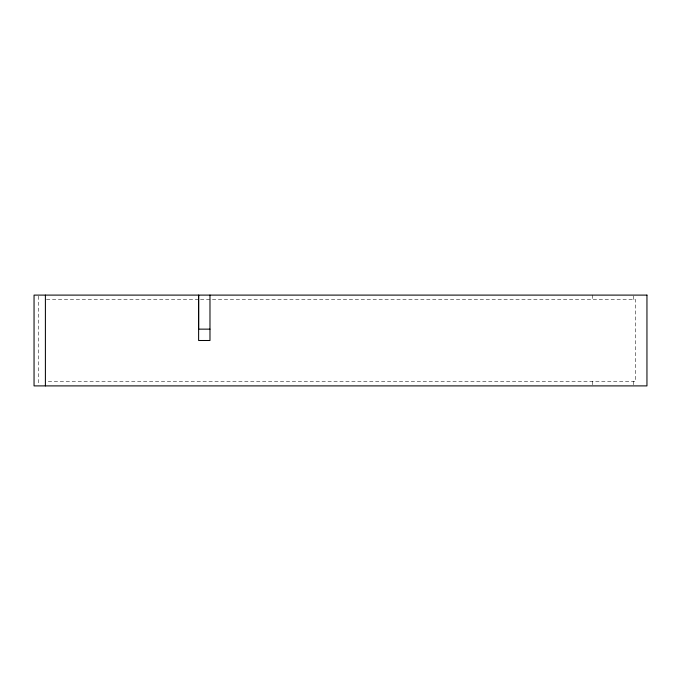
<?xml version="1.0" encoding="UTF-8"?>
<svg xmlns="http://www.w3.org/2000/svg" width="681" height="681" viewBox="0 0 681 681"><rect width="100%" height="100%" fill="white"/><g stroke="black" fill="none" stroke-linecap="round" stroke-linejoin="round"><path stroke-width="0.51" stroke-dasharray="3.4 2.55" d="M46.461 299.64L199.431 299.64M200.495 299.64L635.603 299.64L635.603 381.36L46.461 381.36M633.33 296.005L633.33 299.64M633.33 381.36L633.33 384.995M592.47 295.103L592.47 299.64M592.47 381.36L592.47 384.995M38.587 296.158L38.587 384.842"/><path stroke-width="1.02" d="M209.978 329.144L198.631 329.144L198.622 295.103L198.622 340.5L209.978 340.5L209.978 295.103M45.397 295.103L45.397 385.897M646.95 295.103L34.05 295.103L34.05 385.897L646.95 385.897L646.95 295.103"/></g></svg>
